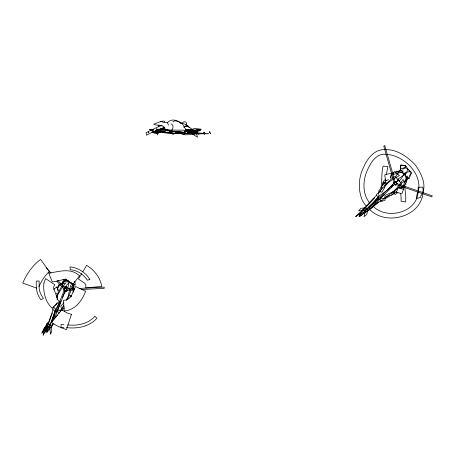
<?xml version="1.0" encoding="UTF-8"?>
<svg xmlns="http://www.w3.org/2000/svg" width="455" height="455" viewBox="0 0 455 455"><rect width="100%" height="100%" fill="white"/><g stroke="black" fill="none" stroke-linecap="round" stroke-linejoin="round"><path stroke-width="0.68" d="M405.468 167.161L405.473 165.358L400.781 165.324L400.69 170.568M418.173 191.333L418.156 187.306L422.849 187.136C426.38 215.073 387.484 227.767 369.5 209.391M158.164 129.533L157.271 134.828L159.802 130.835L159.119 128.884M57.102 299.834L57.41 294.834L56.42 295.796M50.806 326.372L50.926 324.432L47.695 328.254M197.373 132.934L197.413 132.365M197.419 132.297L197.447 131.87M197.51 132.581L197.538 132.155M197.766 133.065L197.675 131.432L197.527 132.297M197.663 132.991L197.698 132.49M197.396 132.65L197.43 132.155M197.436 132.013L197.675 131.432L197.686 132.632M209.323 131.688L210.642 133.747L209.385 131.728M71.088 283.897L71.19 282.635M378.913 194.865L378.714 197.254L377.24 198.289L366.013 209.994L365.052 210.904L363.704 209.732M386.454 174.35L387.825 166.541L383.155 166.092C381.176 173.179 382.331 180.595 380.971 187.767M62.483 283.857L62.671 281.855L65.452 278.943M158.727 126.882L158.931 124.784M56.881 302.928L56.721 304.327L54.85 305.345M418.088 192.021C416.99 212.343 388.126 219.839 374.095 207.184A30.946 30.946 0 0 1 373.134 206.394M47.343 328.624L46.848 332.554L49.908 328.828M404.927 174.464L405.149 172.724M74.119 284.187L74.006 286.821L72.277 288.84M74.273 282.805L74.438 281.548M54.981 311.118L51.432 322.487M390.896 177.968L391.596 173.116L384.771 174.754L385.539 180.84L388.655 179.685M46.933 326.656L47.678 323.141L47.997 324.205L47.604 328.959L45.17 330.256L46.655 327.429M378.423 194.103L378.674 192.874L379.982 191.47L382.337 187.369M62.688 285.865L62.949 281.901L68.938 281.736L68.739 284.637L67.88 287.452L65.77 287.173M405.064 167.332L405.416 165.859L400.838 164.824L400.309 170.284L398.967 170.71L398.37 171.842M65.492 292.195L65.895 290.506M64.405 288.049L67.175 288.487L65.702 291.723M402.811 170.756L402.641 171.802L391.289 175.067L391.852 173.85M390.231 178.314L391.596 173.116M60.873 301.551L57.108 311.538M392.022 193.449L392.386 192.243L396.004 189.115L398.699 185.617M43.35 334.596L43.14 335.267L43.606 333.964M56.818 296.341L58.16 292.792L61.67 286.269M49.703 323.897L48.537 329.147L46.057 332.207L46.876 329.124M57.597 289.312L58.775 284.563L65.639 283.198C62.017 287.543 58.957 292.309 56.534 297.314M52.393 312.972L47.843 325.462M47.121 326.263L53.047 309.872M52.001 321.804L64.382 289.67M54.361 318.944L65.509 290.023M58.769 313.836L59.275 312.596M44.181 332.741L45.938 328.288L44.903 330.813M43.401 334.635L43.657 334.004M60.35 311.635L63.586 305.396M67.158 290.239L66.635 291.484L64.343 289.71L65.213 287.634L67.05 289.05M50.693 327.719L52.769 323.636M405.65 181.977L407.561 177.473M38.931 286.713C41.348 281.071 44.738 275.719 49.276 271.544L40.631 259.469C32.515 265.35 26.697 273.933 22.75 283.055L36.741 288.163M66.259 288.606L66.891 287.179L61.863 285.82M418.065 191.856L417.093 194.029L416.621 196.537L416.797 198.511L420.869 197.311L420.704 196.173C428.007 186.396 421.506 173.645 415.335 165.051C407.771 156.89 397.454 149.536 385.874 149.615M66.055 288.515L66.697 287.099L71.185 289.903L67.607 299.197M191.339 132.428L192.38 132.724M191.982 132.797L192.34 132.815M48.952 326.815L54.338 316.583M56.596 312.266L57.074 311.237M157.345 132.786L158.124 131.114M64.024 288.862L63.444 290.085L66.208 290.523M53.536 307.284L52.456 309.548L55.948 311.044M367.219 210.54L368.038 208.822L361.065 213.941L359.416 216.779L365.541 212.121M397.869 188.831L396.151 192.419L401.987 193.551L404.239 186.914L399.518 187.38M64.411 290.478L64.212 290.887M66.271 300.152L68.21 296.279L70.593 285.365L73.898 290.392M162.788 131.671L163.095 131.592L163.345 132.462L162.964 132.678L162.788 131.671L163.169 132.428M56.477 316.816L57.381 315.156M203.971 132.268L204.369 132.297L204.613 133.781M203.931 132.348C203.971 132.621 204.13 134.782 204.625 133.855M54.606 315.793L51.387 321.514M418.316 191.384C422.553 173.281 403.232 155.041 385.891 154.285C375.551 153.102 370.046 163.891 366.616 171.905C362.851 181.465 362.652 193.483 368.937 202.031A30.946 30.946 0 0 0 369.693 202.953M64.729 291.501L65.275 290.506L62.574 297.513M81.644 273.688L78.431 279.034L84.744 283.266L85.83 284.932L85.699 287.913L101.801 286.411C100.202 277.561 94.322 269.9 86.643 265.373L82.713 271.908M51.569 326.912L53.571 323.664M408.459 177.513L407.322 179.833L406.076 180.248M409.142 176.347L410.888 173.509L410.052 172.451M192.414 132.655L192.164 132.524M191.288 132.519L191.709 132.655M60.049 301.187L55.157 310.685L56.34 311.214M363.534 209.931L360.622 213.725M185.833 125.227L186.795 123.76L185.964 122.207L184.366 121.701L180.612 123.288M392.875 173.782L394.326 171.575L399.416 175.499L389.252 181.75L385.863 185.128L384.031 185.134M57.358 288.129L58.979 285.797M399.092 185.083L403.067 179.486L406.019 184.332L401.321 187.397M60.344 283.801L60.925 283.004L62.625 283.903M395.787 176.54L398.836 171.37L404.285 173.77L401.828 177.865L399.353 180.828L398.239 179.964M360.115 214.385L358.836 216.142L361.941 214.902L367.134 207.838L365.268 208.407M388.183 189.633L390.572 186.652L392.676 184.935M403.841 185.759L404.677 184.633M405.479 183.61L406.736 181.892L406.002 179.907M377.804 197.538L370.507 205.728M382.2 185.139L386.136 180.624M170.938 132.803L170.688 132.962M393.575 185.043L391.272 187.414M66.965 282.089L67.823 281.162M374.795 197.908L364.188 208.999M64.206 307.95L62.017 310.316L60.782 306.107L63.91 302.814M383.992 194.621L380.431 198.067M364.176 208.458L372.85 198.875L376.808 195.127M66.743 300.021L67.482 299.242M384.89 183.268L386.13 181.966M394.155 182.95L368.783 208.652L369.631 209.482L394.155 184.639M396.004 182.341L398.426 180.015L401.725 183.934L400.576 184.957M403.886 174.76L404.74 173.901L405.024 175.01M385.721 179.003L383.247 181.59L384.788 183.058M400.229 185.304C395.418 192.078 387.307 194.888 381.688 200.797L379.771 199.136M63.814 306.226L61.158 309.451L59.503 310.759M381.398 200.132L368.038 210.773M71.207 288.641L73.693 286.604L69.746 282.089L66.595 285.166L65.827 286.553L66.817 287.367M366.576 211.603L378.463 201.918M396.606 184.394L395.577 185.39L393.797 183.393L395.52 181.744L397.3 183.735M56.204 293.964L57.154 293.065M61.232 284.318L65.833 280.092M394.297 181.869L393.222 182.819L395.173 184.895L396.965 183.319L395.014 181.244M397.903 192.3L395.162 194.598L393.967 193.113M393.763 192.948L395.116 191.771M162.293 129.419L164.579 127.463M396.055 182.398L398.569 180.169L394.855 176.432C387.41 181.34 382.803 188.99 376.222 194.831L378.913 198.522M397.101 173.929L398.017 173.167M375.807 201.764L364.882 210.722L366.082 212.417M53.491 289.329L56.938 286.963L58.479 290.455M368.777 206.61L378.987 198.829M391.471 195.263L396.265 191.68M157.913 132.246L156.304 133.446L151.953 132.149M46.456 328.021L43.003 331.109C43.447 328.618 45.233 326.69 47.405 325.535L47.82 327.094M161.394 131.899L162.509 131.12M401.646 182.938L406.753 180.009L404.887 174.424L397.841 179.179L399.314 181.494M391.419 174.475L393.928 172.9M395.014 172.195L396.857 171.108L398.614 171.842M175.926 132.655L172.883 134.509L171.154 130.778M388.507 189.252L380.022 195.4L377.86 197.481L378.816 198.312M164.249 127.161C158.579 130.261 152.101 131.722 146.555 135.254L146.004 132.706L158.044 126.86L162.088 125.455M64.138 279.154L63.052 279.774L68.625 280.934M183.774 127.315L184.923 126.683M185.504 126.371L187.232 125.421L188.154 126.336L184.19 126.74M148.683 132.217L148.319 132.325M172.98 121.707L174.714 120.808L177.899 121.349L180.22 122.588M47.36 328.118L47.132 329.255L46.057 329.795M389.565 195.258L385.402 197.39L383.957 198.636L382.621 198.687M402.641 169.249L405.667 167.81L406.599 168.68M403.079 187.193L402.607 187.42L406.867 176.415L407.731 176.125M159.75 129.664L161.485 128.947L160.206 128.901M402.055 172.365L402.988 171.962M160.626 121.69L163.436 120.99L164.454 121.263L164.795 121.963M153.005 131.393L156.287 131.637L156.304 133.446L160.808 132.087M71.554 295.244L69.655 295.818L71.486 296.216M392.511 173.275L393.859 172.872M395.89 172.263L401.975 170.437M179.992 131.791L175.471 133.213L184.019 134.088L189.405 132.371L194.37 131.978L184.781 130.966M157.908 130.795L155.041 130.886M189.792 130.34L191.145 130.045M164.744 128.771L158.966 129.789M57.688 310.435L59.412 310.1M172.007 130.983L167.264 130.193L169.988 131.091L170.409 131.006L169.63 130.107L183.769 130.17L184.957 131.461L185.066 132.416L183.61 132.797L180.834 132.411M47.292 327.253L49.18 326.912L50.169 324.546L54.953 311.544L55.874 310.003L54.833 308.183M196.15 131.489L199.409 130.994L192.351 130.522L186.186 130.989M187.83 130.323L190.435 129.993L194.643 128.407L201.377 129.243L193.375 130.284M156.23 130.096L157.601 129.942M384.043 182.626L382.342 182.819L382.621 184.81M153.642 129.305L149.422 129.669L151.532 130.062M161.377 128.64L164.187 128.395M187.403 130.96L189.246 130.801M161.747 128.634L162.702 128.407L162.173 128.321M185.714 130.812L191.214 130.266L185.27 130.562M187.955 132.564L196.696 132.001L196.691 131.108L189.53 131.313M152.778 131.853L156.287 131.637M185.185 132.741C175.414 133.361 165.119 133.69 156.23 128.867C161.28 130.653 166.678 130.898 171.99 130.898M194.507 130.318L200.558 130.255L186.084 130.323M74.08 288.703L66.561 289.101L66.618 290.301L74.137 289.909M79.096 288.442L104.172 287.116L104.229 288.322L81.661 289.511M385.271 149.644C374.579 148.853 367.304 158.533 363.551 167.355C358.46 177.41 357.897 189.718 362.254 200.126A29.336 29.336 0 0 0 366.497 206.405M380.312 198.221L382.376 198.13M184.195 133.56L199.648 133.042L208.811 133.707L198.022 133.906L187.102 132.849M152.198 130.301L150.195 130.34L153.699 130.682M155.872 131.978L156.116 132.394L155.65 132.359M182.882 133.611L168.777 133.434L156.258 131.467L162.537 131.779L166.769 132.661L171.905 132.769M185.447 129.59L191.657 129.59L194.535 130.613C189.684 128.634 186.374 123.134 180.743 123.305M70.15 296.785L71.401 296.808M184.446 131.176L186.982 131.268M63.865 327.458L61.089 327.355L61.044 324.563L63.956 324.688M160.143 129.493L169.84 130.153M196.901 129.487L200.166 129.533L198.824 129.436M163.425 127.337L164.784 127.434M67.67 324.927C77.487 325.968 88.065 324 94.896 316.265L96.904 318.267C89.243 326.809 77.395 328.897 66.487 327.623M169.988 131.091L185.066 132.416L173.901 131.262M155.104 130.812L165.614 131.831M172.508 131.12L169.021 130.761L178.747 132.121M167.702 122.719L163.39 122.298L160.791 121.457L153.71 124.249C157.208 126.063 162.856 124.232 165.017 128.156L163.317 128.646L170.995 130.693C173.395 129.083 174.14 124.971 170.949 123.766M152.078 132.024L156.292 132.541L153.682 132.78L154.888 132.934M156.093 133.082L157.299 133.235M186.868 130.227L188.791 130.477M185.452 129.777L188.734 130.227M186.487 130.039L188.569 130.363M174.043 131.319L178.787 132.109M191.003 130.642L192.135 130.852M160.171 129.647L161.235 129.84M191.999 132.405L192.346 132.621M191.293 132.576L192.317 132.86M191.794 132.758L191.373 132.53M402.732 173.042L403.193 173.139M403.795 173.27L404.25 173.372M398.449 188.114L403.682 189.28L398.847 187.449M163.39 127.463L164.682 127.809M170.892 133.031L170.722 132.729M181.05 133.508L185.031 134.834L195.235 134.316L189.564 132.195M73.204 288.481L74.324 288.874M162.816 131.518L162.953 132.047M162.844 131.529L163.015 131.893M194.171 132.138L199.011 134.299L196.071 131.586M57.518 311.738L59.872 312.795M57.648 287.6L57.865 286.9L66.834 279.666L66.316 279.779M395.56 182.131L395.293 181.983M192.169 133.946L197.544 137.143L196.389 133.548M73.118 283.613L75.28 285.126L74.859 281.52M188.404 126.729L189.274 127.662M46.16 267.682L51.114 273.119M57.717 280.377L65.15 288.533M48.594 272.135L49.419 273.04M56.852 281.201L64.286 289.363M190.941 129.51L191.646 130.414M49.333 327.373L50.101 328.482M186.891 131.404L182.591 124.147C178.252 120.598 171.853 117.691 167.406 122.685L168.56 125.176M178.536 133.4L178.912 133.628L178.735 133.224M155.951 132.587L155.838 132.195M163.044 132.382L163.191 132.513M148.597 132.468L148.461 132.052M384.668 198.465L385.209 200.109L380.807 201.741L380.471 200.598M204.176 132.541C203.908 130.653 204.631 135.499 204.38 133.662M155.997 132.684L155.764 132.058M163.112 132.223L163.026 131.933M163.214 132.593L162.964 132.092M56.938 286.963L57.995 291.183M53.997 306.312L54.202 308.183M404.688 185.287L405.758 197.413L405.724 201.952L401.071 201.36L401.088 197.646A180.914 180.902 64.4 0 0 400.701 193.341M72.641 283.522L73.141 292.281M73.204 284.017L73.227 288.88M39.153 285.575C38.749 290.182 40.592 294.647 43.401 298.224L41.138 299.879C36.531 294.664 35.939 287.668 36.309 281.065L39.124 280.991L39.153 285.575M50.295 332.07L50.249 334.283C52.092 332.372 51.978 329.642 51.347 327.259L49.754 327.941L50.295 332.07M367.498 211.672L366.667 214.532L364.006 216.739L365.228 211.984L367.617 211.097L367.498 211.672M43.93 282.913C42.952 291.809 45.307 301.995 52.097 308.194L59.44 301.261L57.848 299.976L53.957 288.862L53.542 287.196L54.799 284.773L45.608 278.562L43.93 282.913M359.7 215.539L360.582 214.777L360.769 212.929L359.865 213.873L359.7 215.539M45.989 329.221L45.301 331.951L43.583 334.419L43.327 331.183L44.903 330.415L45.017 330.978L45.989 329.221M407.64 168.964L406.878 171.939L405.058 175.158L409.142 178.849L410.546 174.93L411.923 172.906L407.64 168.964M47.024 323.42C46.217 327.071 44.175 330.37 41.814 333.236L47.024 323.42M394.394 191.168L393.666 193.807L385.214 198.625L384.919 195.496L394.394 191.168M46.706 326.099L45.836 328.789L47.911 322.697L46.706 326.099M71.418 314.365L66.487 329.619L61.163 327.736L55.959 325.206L51.62 322.504L61.505 309.747L67.084 312.949L71.418 314.365M364.717 207.929L363.801 210.426L358.665 210.904L360.957 208.305L364.717 207.929M396.294 183.428L395.896 184.497L431.852 196.89L432.25 195.826L396.294 183.428M74.256 289.181C72.26 294.192 70.03 300.607 63.438 300.317L64.291 310.975C75.257 310.048 82.082 300.795 85.608 291.257L75.632 286.508L74.256 289.181M384.327 187.96L381.927 192.226L378.56 191.356L383.992 183.251L386.972 183.069L384.327 187.96M79.483 275.844L73.056 284.085L66.038 279.359C61.419 279.615 56.977 281.423 52.331 281.935L48.742 273.222C58.968 271.544 70.957 267.472 79.483 275.844M356.305 215.966L355.662 216.739L360.326 212.513L356.305 215.966M364.404 207.884L360.059 212.883L364.796 207.656L364.404 207.884M406.213 166.667L404.085 167.872L400.127 169.01L403.744 173.719L407.071 172.149L410.04 171.581L406.213 166.667M89.84 279.444L87.337 280.252C83.891 274.473 76.98 270.111 70.224 269.73L69.979 266.914C77.907 267.483 85.824 272.636 89.84 279.444M384.85 145.776L383.77 146.118L394.166 182.665L395.247 182.324L384.85 145.776"/></g></svg>
